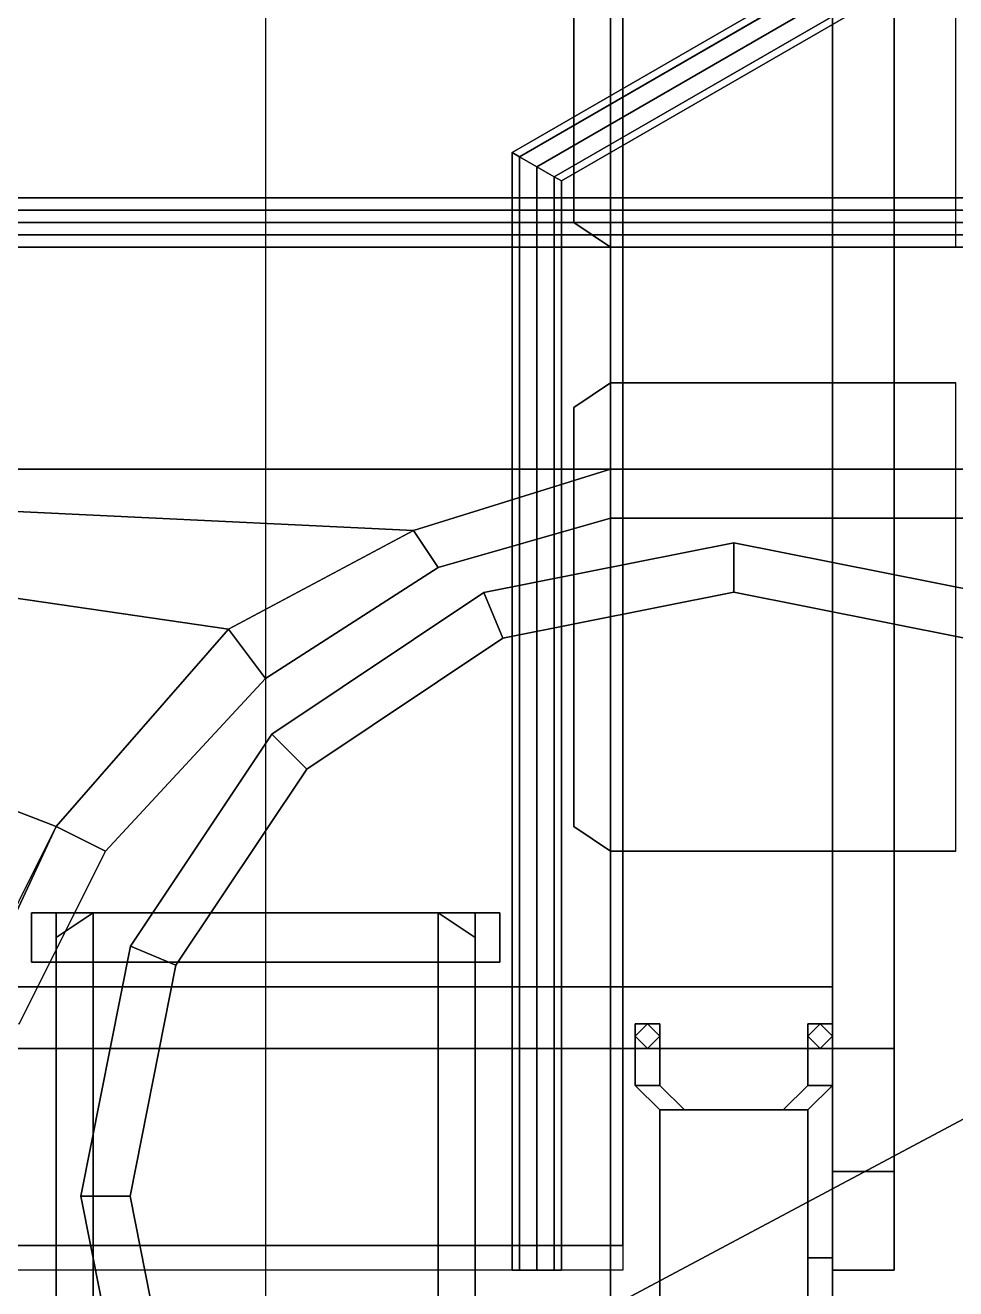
# Model space of a CAD drawing. Header units: millimetres. Extents: x -1.1 to 1.1, y -2.8 to 10.1.
# Drawn here: x -0.195 to 0.56, y 0.305 to 1.33 of the extents above; entities that cross this region are included whole.
import ezdxf

# ---------------------------------------------------------------- set-up
doc = ezdxf.new("R2010")
doc.units = ezdxf.units.MM
for name, color, linetype in [('drawing', 9, 'Continuous'), ('gun', 1, 'Continuous'), ('internals', 5, 'Continuous'), ('seats', 3, 'Continuous'), ('suspension', 5, 'Continuous'), ('tent', 3, 'Continuous'), ('turret', 2, 'Continuous')]:
    doc.layers.add(name, color=color, linetype=linetype)

msp = doc.modelspace()

# ---------------------------------------------------------------- linework, layer by layer
for points in [[(-0.29, 0.34, 0.77), (-0.29, 3.07, 0.77), (0.29, 3.07, 0.77), (0.29, 0.34, 0.77)], [(0.29, 0.34, 0.77), (0.29, 3.07, 0.77), (0.29, 2.9, 1.05), (0.29, 0.53, 1.05)], [(0.53, 1.4173, 0.59), (0.5452, 1.4193, 0.5759), (0.2059, 1.2234, 0.5759), (0.2, 1.2268, 0.59)], [(0.5207, 1.4052, 0.6041), (0.53, 1.4173, 0.59), (0.2, 1.2268, 0.59), (0.2059, 1.2234, 0.6041)], [(0.5452, 1.4193, 0.5759), (0.5573, 1.41, 0.57), (0.22, 1.2152, 0.57), (0.2059, 1.2234, 0.5759)], [(0.5227, 1.39, 0.61), (0.5207, 1.4052, 0.6041), (0.2059, 1.2234, 0.6041), (0.22, 1.2152, 0.61)], [(0.5573, 1.41, 0.57), (0.5593, 1.3948, 0.5759), (0.2341, 1.2071, 0.5759), (0.22, 1.2152, 0.57)], [(0.5593, 1.3948, 0.5759), (0.55, 1.3827, 0.59), (0.24, 1.2037, 0.59), (0.2341, 1.2071, 0.5759)], [(0.5348, 1.3807, 0.6041), (0.5227, 1.39, 0.61), (0.22, 1.2152, 0.61), (0.2341, 1.2071, 0.6041)], [(0.55, 1.3827, 0.59), (0.5348, 1.3807, 0.6041), (0.2341, 1.2071, 0.6041), (0.24, 1.2037, 0.59)], [(0.2059, 1.2234, 0.6041), (0.2, 1.2268, 0.59), (0.2, 0.32, 0.59), (0.2059, 0.32, 0.6041)], [(0.2, 1.2268, 0.59), (0.2059, 1.2234, 0.5759), (0.2059, 0.32, 0.5759), (0.2, 0.32, 0.59)], [(0.22, 1.2152, 0.61), (0.2059, 1.2234, 0.6041), (0.2059, 0.32, 0.6041), (0.22, 0.32, 0.61)], [(0.2059, 1.2234, 0.5759), (0.22, 1.2152, 0.57), (0.22, 0.32, 0.57), (0.2059, 0.32, 0.5759)], [(0.2341, 1.2071, 0.6041), (0.22, 1.2152, 0.61), (0.22, 0.32, 0.61), (0.2341, 0.32, 0.6041)], [(0.22, 1.2152, 0.57), (0.2341, 1.2071, 0.5759), (0.2341, 0.32, 0.5759), (0.22, 0.32, 0.57)], [(0.24, 1.2037, 0.59), (0.2341, 1.2071, 0.6041), (0.2341, 0.32, 0.6041), (0.24, 0.32, 0.59)], [(0.2341, 1.2071, 0.5759), (0.24, 1.2037, 0.59), (0.24, 0.32, 0.59), (0.2341, 0.32, 0.5759)], [(0.91, 1.17, 2.12), (0.91, 1.18, 2.11), (-0.91, 1.18, 2.11), (-0.91, 1.17, 2.12)], [(0.91, 1.18, 2.11), (0.91, 1.17, 2.1), (-0.91, 1.17, 2.1), (-0.91, 1.18, 2.11)], [(0.91, 1.16, 2.11), (0.91, 1.17, 2.12), (-0.91, 1.17, 2.12), (-0.91, 1.16, 2.11)], [(0.91, 1.17, 2.1), (0.91, 1.16, 2.11), (-0.91, 1.16, 2.11), (-0.91, 1.17, 2.1)], [(0.28, 0.97, 2.27), (0.28, 0.97, 1.85), (0.12, 0.92, 1.85), (0.12, 0.92, 2.27)], [(0.28, 0.93, 2.27), (0.28, 0.97, 2.27), (0.12, 0.92, 2.27), (0.14, 0.89, 2.27)], [(1, 0.97, 2.27), (1, 0.97, 1.85), (0.28, 0.97, 1.85), (0.28, 0.97, 2.27)], [(0.96, 0.93, 2.27), (1, 0.97, 2.27), (0.28, 0.97, 2.27), (0.28, 0.93, 2.27)], [(0.14, 0.89, 2.27), (0.14, 0.89, 1.85), (0.28, 0.93, 1.85), (0.28, 0.93, 2.27)], [(0.28, 0.93, 2.27), (0.28, 0.93, 1.85), (0.96, 0.93, 1.85), (0.96, 0.93, 2.27)], [(0.12, 0.92, 2.27), (0.12, 0.92, 1.85), (-0.03, 0.84, 1.85), (-0.03, 0.84, 2.27)], [(0.14, 0.89, 2.27), (0.12, 0.92, 2.27), (-0.03, 0.84, 2.27), (0, 0.8, 2.27)], [(0, 0.8, 2.27), (0, 0.8, 1.85), (0.14, 0.89, 1.85), (0.14, 0.89, 2.27)], [(-0.03, 0.84, 2.27), (-0.03, 0.84, 1.85), (-0.17, 0.68, 1.85), (-0.17, 0.68, 2.27)], [(0, 0.8, 2.27), (-0.03, 0.84, 2.27), (-0.17, 0.68, 2.27), (-0.13, 0.66, 2.27)], [(-0.13, 0.66, 2.27), (-0.13, 0.66, 1.85), (0, 0.8, 1.85), (0, 0.8, 2.27)], [(-0.17, 0.68, 2.27), (-0.17, 0.68, 1.85), (-0.24, 0.53, 1.85), (-0.24, 0.53, 2.27)], [(-0.13, 0.66, 2.27), (-0.17, 0.68, 2.27), (-0.24, 0.53, 2.27), (-0.2, 0.52, 2.27)], [(-0.2, 0.52, 2.27), (-0.2, 0.52, 1.85), (-0.13, 0.66, 1.85), (-0.13, 0.66, 2.27)], [(-0.29, 0.32, 0.74), (-0.29, 0.34, 0.77), (0.29, 0.34, 0.77), (0.29, 0.32, 0.74)]]:
    msp.add_3dface(points)
at = {"layer": 'drawing'}
msp.add_xline((0, 2.78, 5.49), (0, -1), dxfattribs=at)
at = {"layer": 'gun'}
for points in [[(0.31, 0.52, 2.52), (0.3, 0.51, 2.52), (0.3, 0.51, 2.63), (0.31, 0.52, 2.63)], [(0.32, 0.52, 2.52), (0.32, 0.52, 2.5), (0.3, 0.52, 2.5), (0.3, 0.52, 2.52)], [(0.3, 0.52, 2.5), (0.3, 0.47, 2.5), (0.3, 0.47, 2.52), (0.3, 0.52, 2.52)], [(0.32, 0.52, 2.5), (0.32, 0.47, 2.5), (0.3, 0.47, 2.5), (0.3, 0.52, 2.5)], [(0.3, 0.52, 2.52), (0.3, 0.47, 2.52), (0.32, 0.47, 2.52), (0.32, 0.52, 2.52)], [(0.3, 0.52, 2.65), (0.3, 0.47, 2.65), (0.32, 0.47, 2.65), (0.32, 0.52, 2.65)], [(0.32, 0.52, 2.63), (0.32, 0.47, 2.63), (0.3, 0.47, 2.63), (0.3, 0.52, 2.63)], [(0.3, 0.52, 2.63), (0.3, 0.47, 2.63), (0.3, 0.47, 2.65), (0.3, 0.52, 2.65)], [(0.32, 0.52, 2.65), (0.32, 0.52, 2.63), (0.3, 0.52, 2.63), (0.3, 0.52, 2.65)], [(0.32, 0.51, 2.52), (0.31, 0.52, 2.52), (0.31, 0.52, 2.63), (0.32, 0.51, 2.63)], [(0.32, 0.47, 2.52), (0.32, 0.47, 2.5), (0.32, 0.52, 2.5), (0.32, 0.52, 2.52)], [(0.32, 0.47, 2.65), (0.32, 0.47, 2.63), (0.32, 0.52, 2.63), (0.32, 0.52, 2.65)], [(0.45, 0.52, 2.52), (0.44, 0.51, 2.52), (0.44, 0.51, 2.63), (0.45, 0.52, 2.63)], [(0.46, 0.52, 2.5), (0.46, 0.47, 2.5), (0.44, 0.47, 2.5), (0.44, 0.52, 2.5)], [(0.44, 0.52, 2.52), (0.44, 0.47, 2.52), (0.46, 0.47, 2.52), (0.46, 0.52, 2.52)], [(0.44, 0.47, 2.5), (0.44, 0.47, 2.52), (0.44, 0.52, 2.52), (0.44, 0.52, 2.5)], [(0.44, 0.52, 2.5), (0.44, 0.52, 2.52), (0.46, 0.52, 2.52), (0.46, 0.52, 2.5)], [(0.46, 0.52, 2.63), (0.46, 0.47, 2.63), (0.44, 0.47, 2.63), (0.44, 0.52, 2.63)], [(0.44, 0.52, 2.65), (0.44, 0.47, 2.65), (0.46, 0.47, 2.65), (0.46, 0.52, 2.65)], [(0.44, 0.47, 2.63), (0.44, 0.47, 2.65), (0.44, 0.52, 2.65), (0.44, 0.52, 2.63)], [(0.44, 0.52, 2.63), (0.44, 0.52, 2.65), (0.46, 0.52, 2.65), (0.46, 0.52, 2.63)], [(0.46, 0.51, 2.52), (0.45, 0.52, 2.52), (0.45, 0.52, 2.63), (0.46, 0.51, 2.63)], [(0.46, 0.52, 2.52), (0.46, 0.47, 2.52), (0.46, 0.47, 2.5), (0.46, 0.52, 2.5)], [(0.46, 0.52, 2.65), (0.46, 0.47, 2.65), (0.46, 0.47, 2.63), (0.46, 0.52, 2.63)], [(0.3, 0.51, 2.52), (0.31, 0.5, 2.52), (0.31, 0.5, 2.63), (0.3, 0.51, 2.63)], [(0.31, 0.5, 2.52), (0.32, 0.51, 2.52), (0.32, 0.51, 2.63), (0.31, 0.5, 2.63)], [(0.44, 0.51, 2.52), (0.45, 0.5, 2.52), (0.45, 0.5, 2.63), (0.44, 0.51, 2.63)], [(0.45, 0.5, 2.52), (0.46, 0.51, 2.52), (0.46, 0.51, 2.63), (0.45, 0.5, 2.63)], [(0.3, 0.47, 2.5), (0.32, 0.45, 2.5), (0.32, 0.45, 2.52), (0.3, 0.47, 2.52)], [(0.32, 0.47, 2.5), (0.34, 0.45, 2.5), (0.32, 0.45, 2.5), (0.3, 0.47, 2.5)], [(0.3, 0.47, 2.52), (0.32, 0.45, 2.52), (0.34, 0.45, 2.52), (0.32, 0.47, 2.52)], [(0.3, 0.47, 2.65), (0.32, 0.45, 2.65), (0.34, 0.45, 2.65), (0.32, 0.47, 2.65)], [(0.3, 0.47, 2.63), (0.32, 0.45, 2.63), (0.32, 0.45, 2.65), (0.3, 0.47, 2.65)], [(0.32, 0.47, 2.63), (0.34, 0.45, 2.63), (0.32, 0.45, 2.63), (0.3, 0.47, 2.63)], [(0.34, 0.45, 2.52), (0.34, 0.45, 2.5), (0.32, 0.47, 2.5), (0.32, 0.47, 2.52)], [(0.34, 0.45, 2.65), (0.34, 0.45, 2.63), (0.32, 0.47, 2.63), (0.32, 0.47, 2.65)], [(0.46, 0.47, 2.5), (0.44, 0.45, 2.5), (0.42, 0.45, 2.5), (0.44, 0.47, 2.5)], [(0.44, 0.47, 2.52), (0.42, 0.45, 2.52), (0.44, 0.45, 2.52), (0.46, 0.47, 2.52)], [(0.42, 0.45, 2.5), (0.42, 0.45, 2.52), (0.44, 0.47, 2.52), (0.44, 0.47, 2.5)], [(0.46, 0.47, 2.63), (0.44, 0.45, 2.63), (0.42, 0.45, 2.63), (0.44, 0.47, 2.63)], [(0.44, 0.47, 2.65), (0.42, 0.45, 2.65), (0.44, 0.45, 2.65), (0.46, 0.47, 2.65)], [(0.42, 0.45, 2.63), (0.42, 0.45, 2.65), (0.44, 0.47, 2.65), (0.44, 0.47, 2.63)], [(0.46, 0.47, 2.52), (0.44, 0.45, 2.52), (0.44, 0.45, 2.5), (0.46, 0.47, 2.5)], [(0.46, 0.47, 2.65), (0.44, 0.45, 2.65), (0.44, 0.45, 2.63), (0.46, 0.47, 2.63)], [(0.44, 0.45, 2.65), (0.44, 0.45, 2.5), (0.32, 0.45, 2.5), (0.32, 0.45, 2.65)], [(0.32, 0.45, 2.5), (0.32, 0.03, 2.5), (0.32, 0.03, 2.65), (0.32, 0.45, 2.65)], [(0.44, 0.45, 2.5), (0.44, -0.17, 2.5), (0.32, -0.17, 2.5), (0.32, 0.45, 2.5)], [(0.32, 0.45, 2.65), (0.32, -0.17, 2.65), (0.44, -0.17, 2.65), (0.44, 0.45, 2.65)], [(0.44, -0.17, 2.65), (0.44, -0.17, 2.5), (0.44, 0.45, 2.5), (0.44, 0.45, 2.65)], [(0.46, 0.33, 2.38), (0.46, 0.26, 2.38), (0.44, 0.26, 2.38), (0.44, 0.33, 2.38)], [(0.46, 0.33, 2.43), (0.46, 0.33, 2.38), (0.44, 0.33, 2.38), (0.44, 0.33, 2.43)], [(0.44, 0.33, 2.43), (0.44, 0.26, 2.43), (0.46, 0.26, 2.43), (0.46, 0.33, 2.43)], [(0.44, 0.33, 2.38), (0.44, 0.26, 2.38), (0.44, 0.26, 2.43), (0.44, 0.33, 2.43)], [(0.46, 0.26, 2.43), (0.46, 0.26, 2.38), (0.46, 0.33, 2.38), (0.46, 0.33, 2.43)]]:
    msp.add_3dface(points, dxfattribs=at)
at = {"layer": 'internals'}
for points in [[(-0.28, 3.16, 0.78), (-0.28, 0.29, 0.78), (0.28, 0.29, 0.78), (0.28, 3.16, 0.78)], [(0.28, 3.16, 1.07), (0.28, 0.29, 1.07), (0.73, 0.53, 1.07), (0.73, 3.16, 1.07)], [(0.28, 3.16, 0.78), (0.28, 0.29, 0.78), (0.28, 0.29, 1.07), (0.28, 3.16, 1.07)], [(0.73, 0.53, 1.07), (0.28, 0.29, 1.07), (0.93, 0.29, 1.07), (0.98, 0.53, 1.07)]]:
    msp.add_3dface(points, dxfattribs=at)
at = {"layer": 'seats'}
for points in [[(0.25, 1.17, 1.11), (0.28, 1.15, 1.11), (0.28, 1.53, 1.11), (0.25, 1.51, 1.11)], [(0.28, 1.15, 1.11), (0.56, 1.15, 1.11), (0.56, 1.53, 1.11), (0.28, 1.53, 1.11)], [(0.25, 1.51, 1.07), (0.25, 1.17, 1.07), (0.25, 1.17, 1.11), (0.25, 1.51, 1.11)], [(0.25, 1.17, 1.07), (0.28, 1.15, 1.07), (0.28, 1.15, 1.11), (0.25, 1.17, 1.11)], [(0.28, 1.15, 1.07), (0.56, 1.15, 1.07), (0.56, 1.15, 1.11), (0.28, 1.15, 1.11)], [(0.25, 1.02, 1.11), (0.28, 1.04, 1.11), (0.28, 1.04, 1.07), (0.25, 1.02, 1.07)], [(0.25, 0.68, 1.11), (0.28, 0.66, 1.11), (0.28, 1.04, 1.11), (0.25, 1.02, 1.11)], [(0.28, 1.04, 1.11), (0.56, 1.04, 1.11), (0.56, 1.04, 1.07), (0.28, 1.04, 1.07)], [(0.28, 0.66, 1.11), (0.56, 0.66, 1.11), (0.56, 1.04, 1.11), (0.28, 1.04, 1.11)], [(0.25, 1.02, 1.07), (0.25, 0.68, 1.07), (0.25, 0.68, 1.11), (0.25, 1.02, 1.11)], [(0.25, 0.68, 1.07), (0.28, 0.66, 1.07), (0.28, 0.66, 1.11), (0.25, 0.68, 1.11)], [(0.28, 0.66, 1.07), (0.56, 0.66, 1.07), (0.56, 0.66, 1.11), (0.28, 0.66, 1.11)], [(-0.19, 0.61, 1.33), (-0.19, 0.61, 1.05), (-0.19, 0.57, 1.05), (-0.19, 0.57, 1.33)], [(-0.17, 0.57, 1.02), (-0.19, 0.57, 1.05), (-0.19, 0.61, 1.05), (-0.17, 0.61, 1.02)], [(-0.17, 0.61, 1.36), (-0.19, 0.61, 1.33), (-0.19, 0.57, 1.33), (-0.17, 0.57, 1.36)], [(0.19, 0.61, 1.33), (0.19, 0.61, 1.05), (-0.19, 0.61, 1.05), (-0.19, 0.61, 1.33)], [(-0.17, 0.61, 1.02), (-0.19, 0.61, 1.05), (0.19, 0.61, 1.05), (0.17, 0.61, 1.02)], [(0.17, 0.61, 1.36), (0.19, 0.61, 1.33), (-0.19, 0.61, 1.33), (-0.17, 0.61, 1.36)], [(-0.17, 0.25, 0.82), (-0.14, 0.23, 0.82), (-0.14, 0.61, 0.82), (-0.17, 0.59, 0.82)], [(-0.17, 0.59, 0.82), (-0.14, 0.61, 0.82), (-0.14, 0.61, 0.78), (-0.17, 0.59, 0.78)], [(-0.17, 0.61, 1.02), (0.17, 0.61, 1.02), (0.17, 0.57, 1.02), (-0.17, 0.57, 1.02)], [(0.17, 0.61, 1.36), (-0.17, 0.61, 1.36), (-0.17, 0.57, 1.36), (0.17, 0.57, 1.36)], [(-0.14, 0.23, 0.82), (0.14, 0.23, 0.82), (0.14, 0.61, 0.82), (-0.14, 0.61, 0.82)], [(-0.14, 0.61, 0.82), (0.14, 0.61, 0.82), (0.14, 0.61, 0.78), (-0.14, 0.61, 0.78)], [(0.17, 0.59, 0.82), (0.14, 0.61, 0.82), (0.14, 0.23, 0.82), (0.17, 0.25, 0.82)], [(0.17, 0.59, 0.78), (0.14, 0.61, 0.78), (0.14, 0.61, 0.82), (0.17, 0.59, 0.82)], [(0.17, 0.61, 1.02), (0.19, 0.61, 1.05), (0.19, 0.57, 1.05), (0.17, 0.57, 1.02)], [(0.17, 0.57, 1.36), (0.19, 0.57, 1.33), (0.19, 0.61, 1.33), (0.17, 0.61, 1.36)], [(0.19, 0.57, 1.33), (0.19, 0.57, 1.05), (0.19, 0.61, 1.05), (0.19, 0.61, 1.33)], [(-0.17, 0.59, 0.78), (-0.17, 0.25, 0.78), (-0.17, 0.25, 0.82), (-0.17, 0.59, 0.82)], [(0.17, 0.25, 0.78), (0.17, 0.59, 0.78), (0.17, 0.59, 0.82), (0.17, 0.25, 0.82)], [(-0.19, 0.57, 1.33), (-0.19, 0.57, 1.05), (0.19, 0.57, 1.05), (0.19, 0.57, 1.33)], [(0.17, 0.57, 1.02), (0.19, 0.57, 1.05), (-0.19, 0.57, 1.05), (-0.17, 0.57, 1.02)], [(-0.17, 0.57, 1.36), (-0.19, 0.57, 1.33), (0.19, 0.57, 1.33), (0.17, 0.57, 1.36)]]:
    msp.add_3dface(points, dxfattribs=at)
at = {"layer": 'suspension'}
for points in [[(0.51, 3.17, 0.6), (0.51, 0.5, 0.6), (0.46, 0.5, 0.6), (0.46, 3.12, 0.6)], [(0.46, 3.12, 0.79), (0.46, 0.4, 0.79), (0.51, 0.4, 0.79), (0.51, 3.17, 0.79)], [(0.51, 0.4, 0.79), (0.51, 0.5, 0.6), (0.51, 3.17, 0.6), (0.51, 3.17, 0.79)], [(0.46, 3.12, 0.6), (0.46, 0.5, 0.6), (0.46, 0.4, 0.79), (0.46, 3.12, 0.79)], [(0.46, 0.55, 0.77), (0.46, 0.55, 0.6), (-0.46, 0.55, 0.6), (-0.46, 0.55, 0.77)], [(-0.46, 0.55, 0.6), (0.46, 0.55, 0.6), (0.46, 0.5, 0.6), (-0.46, 0.5, 0.6)], [(-0.46, 0.5, 0.77), (0.46, 0.5, 0.77), (0.46, 0.55, 0.77), (-0.46, 0.55, 0.77)], [(-0.46, 0.5, 0.6), (0.46, 0.5, 0.6), (0.46, 0.5, 0.77), (-0.46, 0.5, 0.77)], [(0.46, 0.5, 0.6), (0.46, 0.32, 0.52), (0.46, 0.32, 0.74), (0.46, 0.4, 0.79)], [(0.51, 0.5, 0.6), (0.51, 0.32, 0.52), (0.46, 0.32, 0.52), (0.46, 0.5, 0.6)], [(0.51, 0.32, 0.74), (0.51, 0.32, 0.52), (0.51, 0.5, 0.6), (0.51, 0.4, 0.79)], [(0.46, 0.4, 0.79), (0.46, 0.32, 0.74), (0.51, 0.32, 0.74), (0.51, 0.4, 0.79)]]:
    msp.add_3dface(points, dxfattribs=at)
at = {"layer": 'tent'}
for points in [[(0.92, 1.19, 2.11), (0.92, 1.42, 2.09), (-0.92, 1.42, 2.09), (-0.92, 1.19, 2.11)], [(-0.92, 1.19, 2.11), (-0.92, 1.17, 2.13), (0.92, 1.17, 2.13), (0.92, 1.19, 2.11)], [(-0.92, 1.17, 2.13), (-0.92, 1.15, 2.11), (0.92, 1.15, 2.11), (0.92, 1.17, 2.13)], [(-0.92, 1.15, 2.11), (-0.92, 0.97, 2.09), (0.92, 0.97, 2.09), (0.92, 1.15, 2.11)], [(-0.23, 0.56, 2.11), (-0.17, 0.68, 2.1041), (-0.92, 0.97, 2.09), (-0.92, 0.56, 2.11)], [(-0.17, 0.68, 2.1041), (-0.03, 0.84, 2.0963), (-0.92, 0.97, 2.09)], [(-0.03, 0.84, 2.0963), (0.12, 0.92, 2.0924), (-0.92, 0.97, 2.09)], [(0.12, 0.92, 2.0924), (0.28, 0.97, 2.09), (-0.92, 0.97, 2.09)]]:
    msp.add_3dface(points, dxfattribs=at)
at = {"layer": 'turret'}
for points in [[(0.1772, 0.8697, 2.27), (0.38, 0.91, 2.27), (0.38, 0.91, 2.07), (0.1772, 0.8697, 2.07)], [(0.1925, 0.8327, 2.27), (0.38, 0.87, 2.27), (0.38, 0.91, 2.27), (0.1772, 0.8697, 2.27)], [(0.38, 0.91, 2.27), (0.5828, 0.8697, 2.27), (0.5828, 0.8697, 2.07), (0.38, 0.91, 2.07)], [(0.38, 0.87, 2.27), (0.5675, 0.8327, 2.27), (0.5828, 0.8697, 2.27), (0.38, 0.91, 2.27)], [(0.0052, 0.7548, 2.27), (0.1772, 0.8697, 2.27), (0.1772, 0.8697, 2.07), (0.0052, 0.7548, 2.07)], [(0.0335, 0.7265, 2.27), (0.1925, 0.8327, 2.27), (0.1772, 0.8697, 2.27), (0.0052, 0.7548, 2.27)], [(0.38, 0.87, 2.27), (0.1925, 0.8327, 2.27), (0.1925, 0.8327, 2.07), (0.38, 0.87, 2.07)], [(0.5675, 0.8327, 2.27), (0.38, 0.87, 2.27), (0.38, 0.87, 2.07), (0.5675, 0.8327, 2.07)], [(0.1925, 0.8327, 2.27), (0.0335, 0.7265, 2.27), (0.0335, 0.7265, 2.07), (0.1925, 0.8327, 2.07)], [(-0.1097, 0.5828, 2.27), (0.0052, 0.7548, 2.27), (0.0052, 0.7548, 2.07), (-0.1097, 0.5828, 2.07)], [(-0.0727, 0.5675, 2.27), (0.0335, 0.7265, 2.27), (0.0052, 0.7548, 2.27), (-0.1097, 0.5828, 2.27)], [(0.0335, 0.7265, 2.27), (-0.0727, 0.5675, 2.27), (-0.0727, 0.5675, 2.07), (0.0335, 0.7265, 2.07)], [(-0.15, 0.38, 2.27), (-0.1097, 0.5828, 2.27), (-0.1097, 0.5828, 2.07), (-0.15, 0.38, 2.07)], [(-0.11, 0.38, 2.27), (-0.0727, 0.5675, 2.27), (-0.1097, 0.5828, 2.27), (-0.15, 0.38, 2.27)], [(-0.0727, 0.5675, 2.27), (-0.11, 0.38, 2.27), (-0.11, 0.38, 2.07), (-0.0727, 0.5675, 2.07)], [(-0.1097, 0.1772, 2.27), (-0.15, 0.38, 2.27), (-0.15, 0.38, 2.07), (-0.1097, 0.1772, 2.07)], [(-0.0727, 0.1925, 2.27), (-0.11, 0.38, 2.27), (-0.15, 0.38, 2.27), (-0.1097, 0.1772, 2.27)], [(-0.11, 0.38, 2.27), (-0.0727, 0.1925, 2.27), (-0.0727, 0.1925, 2.07), (-0.11, 0.38, 2.07)]]:
    msp.add_3dface(points, dxfattribs=at)

doc.saveas('drawing.dxf')
